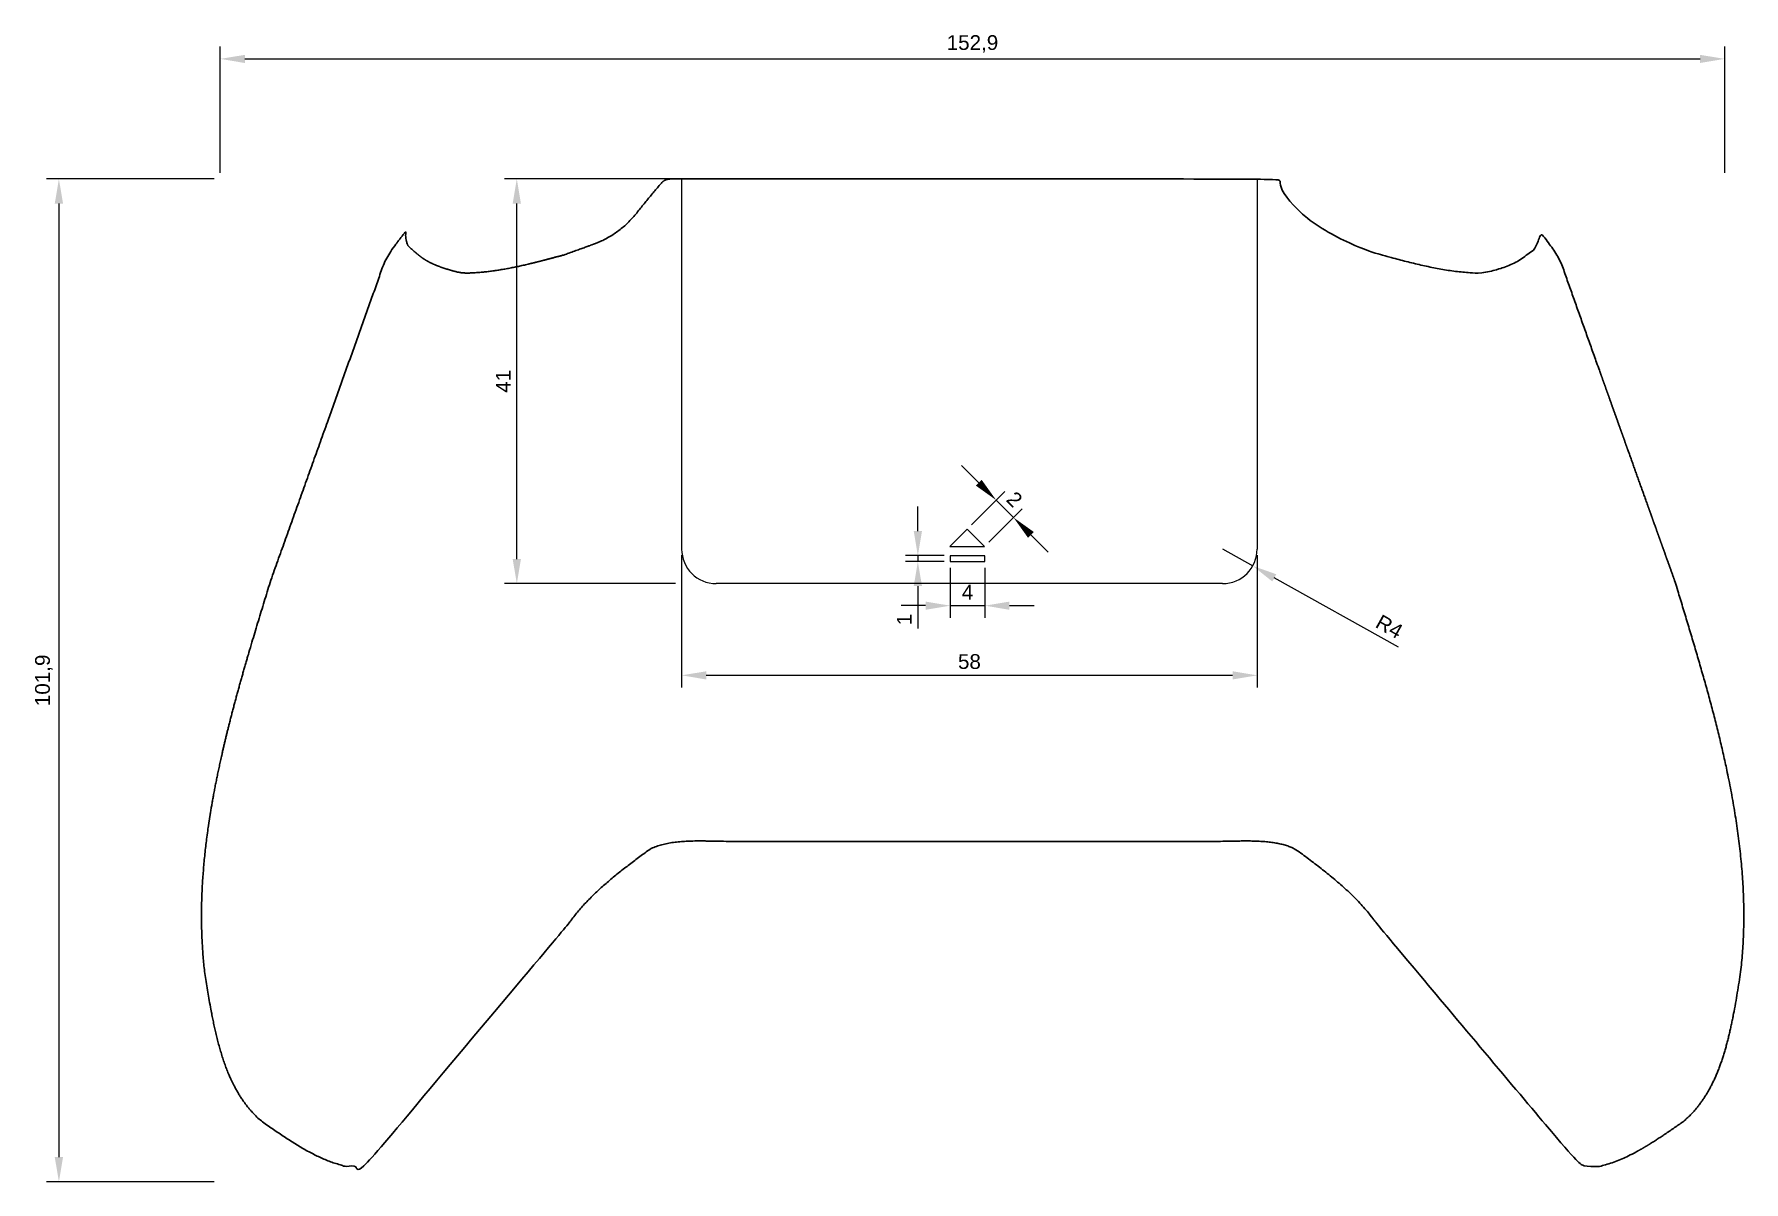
# Model space of a CAD drawing. Header units: millimetres. Extents: x 283 to 457, y 272 to 388.
import ezdxf

# ---------------------------------------------------------------- set-up
doc = ezdxf.new("R2010")
doc.units = ezdxf.units.MM
doc.layers.add('capac', color=4, linetype='Continuous')
doc.layers.add('dim', color=3, linetype='Continuous')
doc.layers.add('rama', color=1, linetype='Continuous', lineweight=30)
doc.styles.get("Standard").update_dxf_attribs({"font": 'arial.ttf'})
doc.dimstyles.new('ISO-25', dxfattribs={"dimtxt": 2.5, "dimasz": 2.5, "dimexe": 1.25, "dimexo": 0.625, "dimtad": 1, "dimtxsty": 'Standard', "dimcen": 2.5, "dimadec": 0, "dimazin": 0, "dimtfac": 1, "dimtmove": 0, "dimatfit": 3, "dimfxl": 1, "dimarcsym": 0})

# ---------------------------------------------------------------- blocks, each defined once
blk = doc.blocks.new('*D10')
at = {"layer": 'dim', "color": 0, "lineweight": -2, "transparency": 16777216}
for p, q in [((301.53, 373.68), (284.5, 373.68)), ((285.75, 371.18), (285.75, 274.28)), ((301.53, 271.78), (284.5, 271.78))]:
    blk.add_line(p, q, dxfattribs=at)
at = {"layer": 'dim', "color": 0, "transparency": 16777216}
for points in [[(285.33, 371.18), (286.17, 371.18), (285.75, 373.68)], [(285.33, 274.28), (286.17, 274.28), (285.75, 271.78)]]:
    blk.add_solid(points, dxfattribs=at)
at = {"layer": 'dim', "color": 0, "transparency": 16777216, "insert": (284.22, 322.73), "char_height": 1.5, "attachment_point": 5, "rotation": 90}
blk.add_mtext('101,9', dxfattribs=at)
blk = doc.blocks.new('*D11')
at = {"layer": 'dim', "color": 0, "lineweight": -2, "transparency": 16777216}
for p, q in [((302.15, 374.3), (302.15, 387.13)), ((304.65, 385.88), (452.55, 385.88)), ((455.05, 374.3), (455.05, 387.13))]:
    blk.add_line(p, q, dxfattribs=at)
at = {"layer": 'dim', "color": 0, "transparency": 16777216}
for points in [[(304.65, 386.29), (304.65, 385.46), (302.15, 385.88)], [(452.55, 386.29), (452.55, 385.46), (455.05, 385.88)]]:
    blk.add_solid(points, dxfattribs=at)
at = {"layer": 'dim', "color": 0, "transparency": 16777216, "insert": (378.6, 387.4), "char_height": 1.5, "attachment_point": 5}
blk.add_mtext('152,9', dxfattribs=at)
blk = doc.blocks.new('*D12')
at = {"layer": 'dim', "color": 0, "lineweight": -2, "transparency": 16777216}
for p, q in [((349.04, 335.45), (349.04, 321.99)), ((407.54, 335.45), (407.54, 321.99)), ((351.54, 323.24), (405.04, 323.24))]:
    blk.add_line(p, q, dxfattribs=at)
at = {"layer": 'dim', "color": 0, "transparency": 16777216}
for points in [[(351.54, 323.65), (351.54, 322.82), (349.04, 323.24)], [(405.04, 323.65), (405.04, 322.82), (407.54, 323.24)]]:
    blk.add_solid(points, dxfattribs=at)
at = {"layer": 'dim', "color": 0, "transparency": 16777216, "insert": (378.29, 324.63), "char_height": 1.5, "attachment_point": 5}
blk.add_mtext('58', dxfattribs=at)
blk = doc.blocks.new('*D13')
at = {"layer": 'dim', "color": 0, "lineweight": -2, "transparency": 16777216}
for p, q in [((348.42, 373.68), (331.04, 373.68)), ((332.29, 335.06), (332.29, 371.18)), ((348.42, 332.56), (331.04, 332.56))]:
    blk.add_line(p, q, dxfattribs=at)
at = {"layer": 'dim', "color": 0, "transparency": 16777216}
for points in [[(331.87, 371.18), (332.71, 371.18), (332.29, 373.68)], [(331.87, 335.06), (332.71, 335.06), (332.29, 332.56)]]:
    blk.add_solid(points, dxfattribs=at)
at = {"layer": 'dim', "color": 0, "transparency": 16777216, "insert": (330.91, 353.12), "char_height": 1.5, "attachment_point": 5, "rotation": 90}
blk.add_mtext('41', dxfattribs=at)
blk = doc.blocks.new('*D14')
at = {"layer": 'dim', "color": 0, "lineweight": -2, "transparency": 16777216}
for p, q in [((379.25, 342.8), (377.48, 344.57)), ((378.49, 338.52), (381.9, 341.92)), ((381.01, 341.04), (382.77, 339.28)), ((380.25, 336.76), (383.66, 340.16)), ((384.54, 337.51), (386.31, 335.74))]:
    blk.add_line(p, q, dxfattribs=at)
at = {"layer": 'dim', "color": 0, "transparency": 16777216}
for points in [[(379.54, 343.1), (378.95, 342.51), (381.01, 341.04)], [(384.84, 337.8), (384.25, 337.21), (382.77, 339.28)]]:
    blk.add_solid(points, dxfattribs=at)
at = {"layer": 'dim', "color": 0, "transparency": 16777216, "insert": (382.87, 341.13), "char_height": 1.5, "attachment_point": 5, "rotation": 315}
blk.add_mtext('2', dxfattribs=at)
blk = doc.blocks.new('*D15')
at = {"layer": 'dim', "color": 0, "lineweight": -2, "transparency": 16777216}
for p, q in [((376.34, 334.18), (376.34, 329.07)), ((379.86, 334.18), (379.86, 329.07)), ((373.84, 330.32), (371.34, 330.32)), ((376.34, 330.32), (379.86, 330.32)), ((382.36, 330.32), (384.86, 330.32))]:
    blk.add_line(p, q, dxfattribs=at)
at = {"layer": 'dim', "color": 0, "transparency": 16777216}
for points in [[(373.84, 330.73), (373.84, 329.9), (376.34, 330.32)], [(382.36, 330.73), (382.36, 329.9), (379.86, 330.32)]]:
    blk.add_solid(points, dxfattribs=at)
at = {"layer": 'dim', "color": 0, "transparency": 16777216, "insert": (378.1, 331.69), "char_height": 1.5, "attachment_point": 5}
blk.add_mtext('4', dxfattribs=at)
blk = doc.blocks.new('*D16')
at = {"layer": 'dim', "color": 0, "lineweight": -2, "transparency": 16777216}
for p, q in [((404.02, 336.08), (407.09, 334.36)), ((421.9, 326.09), (409.27, 333.14))]:
    blk.add_line(p, q, dxfattribs=at)
at = {"layer": 'dim', "color": 0, "transparency": 16777216}
blk.add_solid([(409.48, 333.51), (409.07, 332.78), (407.09, 334.36)], dxfattribs=at)
at = {"layer": 'dim', "color": 0, "transparency": 16777216, "insert": (420.97, 328.19), "char_height": 1.5, "attachment_point": 5, "rotation": 330.8335}
blk.add_mtext('R4', dxfattribs=at)
blk = doc.blocks.new('*D17')
at = {"layer": 'dim', "color": 0, "lineweight": -2, "transparency": 16777216}
for p, q in [((373.05, 337.9), (373.05, 340.4)), ((375.72, 335.4), (371.8, 335.4)), ((373.05, 335.4), (373.05, 334.81)), ((375.72, 334.81), (371.8, 334.81)), ((373.05, 332.31), (373.05, 328.01))]:
    blk.add_line(p, q, dxfattribs=at)
at = {"layer": 'dim', "color": 0, "transparency": 16777216}
for points in [[(372.63, 337.9), (373.47, 337.9), (373.05, 335.4)], [(372.63, 332.31), (373.47, 332.31), (373.05, 334.81)]]:
    blk.add_solid(points, dxfattribs=at)
at = {"layer": 'dim', "color": 0, "transparency": 16777216, "insert": (371.67, 328.91), "char_height": 1.5, "attachment_point": 5, "rotation": 90}
blk.add_mtext('1', dxfattribs=at)

msp = doc.modelspace()

# ---------------------------------------------------------------- linework, layer by layer
at = {"layer": 'capac'}
for p, q in [((349.044, 373.676), (349.044, 336.076)), ((407.535, 373.676), (407.535, 336.076)), ((378.053, 338.076), (376.293, 336.316)), ((378.053, 338.076), (379.812, 336.316)), ((376.293, 336.316), (379.812, 336.316)), ((379.862, 335.396), (376.343, 335.396)), ((376.343, 335.396), (376.343, 334.809)), ((376.343, 335.396), (376.343, 334.809)), ((379.862, 334.809), (379.862, 335.396)), ((379.862, 334.809), (379.862, 335.396)), ((376.343, 334.809), (379.862, 334.809)), ((376.343, 334.809), (379.862, 334.809)), ((404.016, 332.557), (352.563, 332.557))]:
    msp.add_line(p, q, dxfattribs=at)
for centre, start, end in [((352.563, 336.076), 180, 270), ((404.016, 336.076), 270, 0)]:
    msp.add_arc(centre, 3.519, start, end, dxfattribs=at)
at = {"layer": 'rama'}
msp.add_rational_spline([(344.471, 370.214), (343.31, 368.75), (341.793, 367.658), (340.035, 367.023), (339.327, 366.766), (338.484, 366.462), (337.176, 365.989), (333.924, 365.108), (330.673, 364.228), (327.436, 364.119), (326.92, 364.102), (326.408, 364.164), (325.912, 364.304), (324.561, 364.685), (323.259, 365.125), (322.291, 365.963), (321.91, 366.266), (321.529, 366.57), (321.219, 366.911), (321.021, 367.366), (320.95, 367.857), (321.011, 368.35), (320.177, 367.314), (319.071, 365.94), (318.5, 364.343), (318.384, 363.941), (314.696, 353.61), (311.008, 343.28), (307.302, 332.956), (303.162, 319.499), (299.021, 306.041), (300.578, 292.97), (301.522, 287.063), (302.466, 281.156), (306.423, 277.874), (309.454, 275.771), (312.333, 273.775), (315.285, 273.297), (316.119, 273.162), (316.911, 273.456), (317.455, 274.103), (324.173, 282.09), (330.892, 290.077), (337.61, 298.064), (339.662, 301.003), (342.701, 303.266), (345.741, 305.528), (347.562, 306.519), (350.262, 306.445), (352.962, 306.371), (361.514, 306.371), (370.066, 306.371), (378.618, 306.371), (387.17, 306.371), (395.722, 306.371), (404.274, 306.371), (406.974, 306.445), (409.674, 306.519), (411.495, 305.528), (414.535, 303.266), (417.574, 301.003), (419.626, 298.064), (426.344, 290.077), (433.063, 282.09), (439.782, 274.103), (440.325, 273.456), (441.118, 273.162), (441.952, 273.297), (444.903, 273.775), (447.782, 275.771), (450.813, 277.874), (454.77, 281.156), (455.714, 287.063), (456.658, 292.97), (458.215, 306.041), (454.075, 319.499), (449.934, 332.956), (446.228, 343.28), (442.54, 353.61), (438.852, 363.941), (438.736, 364.343), (438.165, 365.94), (437.06, 367.314), (436.225, 368.35), (436.286, 367.857), (436.215, 367.366), (436.017, 366.911), (435.707, 366.57), (435.326, 366.266), (434.945, 365.963), (433.977, 365.125), (432.675, 364.685), (431.325, 364.304), (430.828, 364.164), (430.316, 364.102), (429.8, 364.119), (426.563, 364.228), (423.312, 365.108), (420.06, 365.989), (418.821, 366.437), (417.582, 366.885), (416.342, 367.333), (414.677, 367.935), (413.225, 368.949), (412.086, 370.305), (411.26, 371.289), (410.433, 372.273), (409.607, 373.257), (409.38, 373.527), (409.061, 373.676), (408.708, 373.676), (398.569, 373.676), (388.429, 373.676), (378.29, 373.676), (368.15, 373.676), (358.011, 373.676), (347.871, 373.676), (347.519, 373.676), (347.2, 373.527), (346.973, 373.257), (346.171, 372.303), (345.37, 371.349), (344.471, 370.214)], [1, 0.974633110069, 0.974633110069, 1, 1, 1, 1, 1, 1, 1, 0.992091081926, 0.992091081926, 1, 1, 1, 1, 1, 1, 1, 0.976387964854, 0.976387964854, 1, 1, 1, 1, 1, 1, 1, 1, 1, 1, 1, 1, 1, 1, 1, 1, 1, 0.913232189098, 0.913232189098, 1, 1, 1, 1, 1, 1, 1, 1, 1, 1, 1, 1, 1, 1, 1, 1, 1, 1, 1, 1, 1, 1, 1, 1, 1, 0.913232189098, 0.913232189098, 1, 1, 1, 1, 1, 1, 1, 1, 1, 1, 1, 1, 1, 1, 1, 1, 1, 0.976387964854, 0.976387964854, 1, 1, 1, 1, 1, 1, 1, 0.992091081926, 0.992091081926, 1, 1, 1, 1, 1, 1, 1, 0.977149890449, 0.977149890449, 1, 1, 1, 1, 0.937609802607, 0.937609802607, 1, 1, 1, 1, 1, 1, 1, 0.937609802607, 0.937609802607, 1, 1, 1, 1], degree=3, knots=[0, 0, 0, 0, 0.5534916, 0.5534916, 0.5534916, 1.2649896, 1.2649896, 1.2649896, 9.6963195, 9.6963195, 9.6963195, 10.0046947, 10.0046947, 10.0046947, 13.4242881, 13.4242881, 13.4242881, 14.6441877, 14.6441877, 14.6441877, 15.1780725, 15.1780725, 15.1780725, 18.5132427, 19.5985631, 19.5985631, 19.5985631, 47.6504217, 47.6504217, 47.6504217, 82.2163025, 82.2163025, 82.2163025, 96.0164237, 96.0164237, 96.0164237, 104.7161849, 104.7161849, 104.7161849, 105.7479882, 105.7479882, 105.7479882, 106.7479882, 106.7479882, 106.7479882, 116.1565805, 116.1565805, 116.1565805, 122.3542897, 122.3542897, 122.3542897, 123.3542897, 123.3542897, 123.3542897, 124.3542897, 124.3542897, 124.3542897, 130.5519989, 130.5519989, 130.5519989, 139.9605911, 139.9605911, 139.9605911, 140.9605911, 140.9605911, 140.9605911, 141.9923944, 141.9923944, 141.9923944, 150.6921557, 150.6921557, 150.6921557, 164.4922768, 164.4922768, 164.4922768, 199.0581576, 199.0581576, 199.0581576, 227.1100162, 227.1100162, 227.1100162, 228.1953367, 231.5305068, 231.5305068, 231.5305068, 232.0643916, 232.0643916, 232.0643916, 233.2842913, 233.2842913, 233.2842913, 236.7038847, 236.7038847, 236.7038847, 237.0122599, 237.0122599, 237.0122599, 245.4435898, 245.4435898, 245.4435898, 246.117676, 246.117676, 246.117676, 246.6428256, 246.6428256, 246.6428256, 247.294874, 247.294874, 247.294874, 248.1670325, 248.1670325, 248.1670325, 249.1670325, 249.1670325, 249.1670325, 250.1670325, 250.1670325, 250.1670325, 251.039191, 251.039191, 251.039191, 251.6714724, 251.6714724, 251.6714724, 251.6714724], dxfattribs=at)

# ---------------------------------------------------------------- dimensions: what is measured, and where the dimension line sits
at = {"layer": 'dim'}
for base, p1, p2, override, picture, middle in [((455.054, 385.877), (302.154, 373.676), (455.054, 373.676), {"dimtxt": 1.5}, '*D11', (378.604, 387.404)), ((407.535, 323.236), (349.044, 336.076), (407.535, 336.076), {"dimtxt": 1.5, "dimasz": 2.5, "dimdec": 0}, '*D12', (378.29, 324.627))]:
    dim = msp.add_linear_dim(base=base, p1=p1, p2=p2, dimstyle='ISO-25', override=override, dxfattribs=at)
    dim.commit()
    dim.dimension.update_dxf_attribs({"geometry": picture, "text_midpoint": middle})
for base, p1, p2, override, picture, middle in [((285.75, 271.776), (302.154, 373.676), (302.154, 271.776), {"dimtxt": 1.5}, '*D10', (284.223, 322.726)), ((332.29, 373.676), (349.044, 332.557), (349.044, 373.676), {"dimtxt": 1.5, "dimdec": 0}, '*D13', (330.912, 353.116)), ((373.05, 334.809), (376.343, 335.396), (376.343, 334.809), {"dimtxt": 1.5, "dimdec": 0}, '*D17', (371.672, 328.908))]:
    dim = msp.add_linear_dim(base=base, p1=p1, p2=p2, angle=90, dimstyle='ISO-25', override=override, dxfattribs=at)
    dim.commit()
    dim.dimension.update_dxf_attribs({"geometry": picture, "text_midpoint": middle})
dim = msp.add_aligned_dim(p1=(378.053, 338.076), p2=(379.812, 336.316), distance=4.187, dimstyle='ISO-25', override={"dimtxt": 1.5, "dimdec": 0}, dxfattribs=at)
dim.commit()
dim.dimension.update_dxf_attribs({"geometry": '*D14', "text_midpoint": (382.867, 341.131)})
dim = msp.add_radius_dim(center=(404.016, 336.076), mpoint=(407.089, 334.361), dimstyle='ISO-25', override={"dimtxt": 1.5, "dimdec": 0}, dxfattribs=at)
dim.commit()
dim.dimension.update_dxf_attribs({"geometry": '*D16', "text_midpoint": (420.304, 326.986), "dimtype": 164})
dim = msp.add_linear_dim(base=(379.862, 330.316), p1=(376.343, 334.809), p2=(379.862, 334.809), dimstyle='ISO-25', override={"dimtxt": 1.5, "dimdec": 0}, dxfattribs=at)
dim.commit()
dim.dimension.update_dxf_attribs({"geometry": '*D15', "text_midpoint": (378.103, 330.316), "dimtype": 160})

doc.saveas('drawing.dxf')
